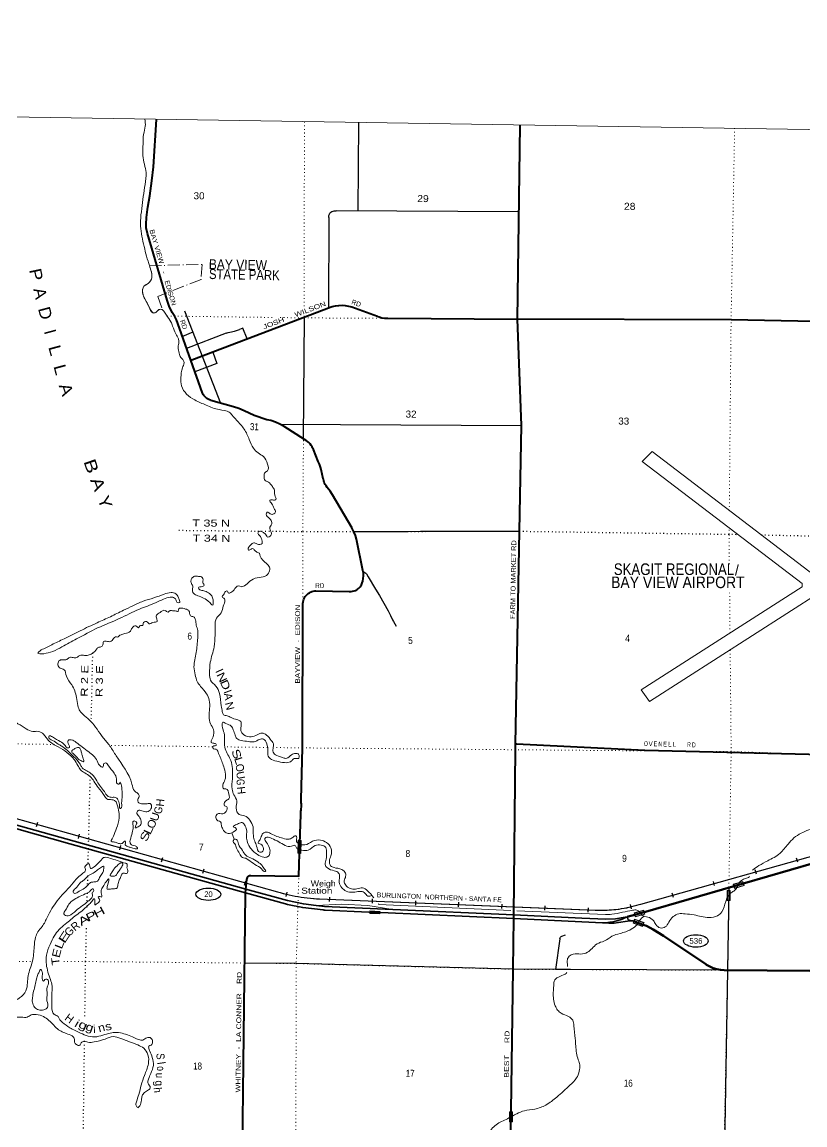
# Model space of a CAD drawing. Header units: feet. Extents: x -493433 to -244333, y 184684 to 373072.
# Drawn here: x -365448 to -345872, y 345259 to 372822 of the extents above; entities that cross this region are included whole.
import ezdxf
from ezdxf.enums import TextEntityAlignment as Align

# ---------------------------------------------------------------- set-up
doc = ezdxf.new("R2010")
doc.units = ezdxf.units.FT
doc.header["$LTSCALE"] = 60
doc.linetypes.add('DOT_DASHED', pattern=[7.7, 5, -1.2, 0.3, -1.2])
doc.linetypes.add('DOTTED', pattern=[1.5, 0.3, -1.2])
for name, color, linetype, lineweight in [('17', 7, 'Continuous', 25), ('23', 7, 'Continuous', 70), ('26', 7, 'Continuous', 40), ('27', 7, 'Continuous', 13), ('29', 7, 'Continuous', 25), ('31', 7, 'Continuous', 13), ('34', 7, 'Continuous', 13), ('36', 7, 'Continuous', 13), ('39', 7, 'Continuous', 13), ('4', 7, 'Continuous', 13), ('41', 7, 'Continuous', 13), ('44', 7, 'DOT_DASHED', 13), ('45', 7, 'Continuous', 25), ('59', 7, 'Continuous', 13), ('6', 7, 'DOTTED', 25), ('61', 7, 'Continuous', 13), ('7', 7, 'DOTTED', 13)]:
    doc.layers.add(name, color=color, linetype=linetype, lineweight=lineweight)

msp = doc.modelspace()

# ---------------------------------------------------------------- linework, layer by layer
at = {"layer": '17'}
for centre in [(-360789.94, 351024.26), (-348600.64, 349856.56)]:
    msp.add_ellipse(centre, major_axis=(-309.24, 1), ratio=0.500121, dxfattribs=at)
at = {"layer": '23', "lineweight": 35}
msp.add_line((-353152, 350506.35), (-356178.31, 350643.09), dxfattribs=at)
for points in [[(-359850.53, 351154.82), (-366474.48, 353004.4), (-367151.94, 353121.44)], [(-359859.63, 351061.84), (-364251.28, 352288.11), (-366471.98, 352909.76), (-366475.2, 352910.66), (-366521.98, 352920.41), (-367153.09, 353051.78)], [(-353152.95, 350414.3), (-356476.92, 350564.49), (-356500.95, 350565.58), (-356777.91, 350578.09), (-357864.84, 350627.2), (-357889.56, 350628.32), (-357914.84, 350631.23), (-358427.97, 350690.24), (-358811.25, 350770.72), (-358834.52, 350775.61), (-358861.25, 350783.07), (-359859.63, 351061.84)], [(-358092.57, 350744.14), (-358412.69, 350780.96), (-358811.51, 350864.7), (-359850.53, 351154.82)], [(-356178.31, 350643.09), (-357884.13, 350720.17), (-358092.57, 350744.14)], [(-350910.05, 350312.95), (-350935.05, 350314.08), (-351451, 350337.4), (-353152.95, 350414.3)], [(-350311, 350461.95), (-350341.26, 350455.37), (-350365.53, 350450.09), (-350607.46, 350413.51), (-350851.89, 350402.43), (-351446.85, 350429.31), (-353152, 350506.35)], [(-350882.66, 350311.15), (-350853.2, 350312.54), (-350750.94, 350324.02), (-350712.51, 350328.34), (-350574.25, 350358.75), (-350439.92, 350403.46), (-350341.26, 350448.22), (-350311, 350461.95)], [(-350882.66, 350311.15), (-350775.94, 350304.1), (-350752.94, 350303.05), (-350725.94, 350303.1), (-350641.46, 350305.31), (-350532.88, 350319.6), (-350531, 350319.95), (-350307.95, 350352.91), (-350265.01, 350358.7), (-350243.3, 350359.33), (-350218.3, 350358.86)], [(-350218.3, 350358.86), (-350243.3, 350367.09), (-350245.24, 350367.73), (-350271.1, 350379.37), (-350273.62, 350380.68), (-350282.25, 350387.9), (-350290.07, 350395.98), (-350297.01, 350404.84), (-350302.99, 350414.37), (-350307.93, 350424.47), (-350311.37, 350433.86), (-350311, 350461.95)], [(-350150.01, 350347.94), (-350161.07, 350351.78), (-350177.84, 350355.99), (-350193.3, 350358.19), (-350218.3, 350358.86)], [(-350882.66, 350311.15), (-350885.05, 350311.04), (-350910.05, 350312.95)], [(-350882.66, 350311.15), (-350885.05, 350311.31), (-350910.05, 350312.95)]]:
    msp.add_lwpolyline(points, dxfattribs=at)
at = {"layer": '23'}
for points in [[(-350311, 350461.95), (-350291.26, 350465.14), (-350156.58, 350499), (-349889.22, 350574.81), (-349861.75, 350582.78), (-347677.48, 351215.89), (-347409.09, 351293.69), (-347383.67, 351301.06), (-345085.67, 351967.14)], [(-342532, 349081.97), (-347889.02, 349126.21), (-347982.83, 349134.6), (-348075.25, 349152.74), (-348165.27, 349180.45), (-348251.9, 349217.41), (-348334.19, 349263.23), (-348353.28, 349275.54), (-349407, 349985.95), (-349663.67, 350146.47), (-349835.97, 350232.69), (-349889.18, 350254.48), (-350150.01, 350347.94)]]:
    msp.add_lwpolyline(points, dxfattribs=at)
at = {"layer": '26'}
for points in [[(-361226.64, 364369.56), (-361554.02, 365288.52), (-361585.36, 365377.06), (-361625.79, 365461.84), (-361674.86, 365541.93), (-361691.99, 365566), (-361701.07, 365582.82), (-361766.47, 365723.02), (-361816.85, 365869.29), (-362312.66, 367538.46), (-362341.57, 367679.31), (-362348.04, 367728.94), (-362348.04, 367772.09), (-362332.96, 367941.05), (-362311.46, 368141.73), (-362301.35, 368199.18), (-362254, 368476.95), (-362198.98, 368854.36), (-362163.59, 369204.18), (-362087.01, 370388.99)], [(-336850, 365099.95), (-342305, 365271.95), (-347719, 365383.95), (-353062, 365397.95), (-352995, 370242.77)], [(-361226.64, 364369.56), (-361200.83, 364379.37), (-357721.27, 365701.04), (-357691.53, 365710.75), (-357611.49, 365730.63), (-357529.82, 365742.02), (-357447.4, 365744.82), (-357365.15, 365738.99), (-357283.95, 365724.59), (-357204.7, 365701.78), (-356559, 365467.95), (-356553.31, 365466.24), (-356515.29, 365452.06), (-356451.47, 365434.21), (-356386.14, 365423.14), (-356320, 365418.95), (-356304, 365418.95), (-353062, 365397.95)], [(-353106.54, 354779.8), (-353013, 360097.95), (-352956, 362742.95), (-353062, 365397.95)], [(-360730.84, 363368.69), (-360763.46, 363380.81), (-360794.64, 363396.27), (-360824.03, 363414.9), (-360851.31, 363436.51), (-360876.18, 363460.85), (-360898.37, 363487.65), (-360917.64, 363516.63), (-360933.77, 363547.46), (-361226.64, 364369.56)], [(-358511.94, 352045.91), (-358479.16, 353018.89), (-358478.29, 353044.85), (-358477.73, 353068.89), (-358475.14, 353096.16), (-358473.91, 353102.24), (-358468.87, 353127.11), (-358466.07, 353152.24), (-358461.21, 353214.01), (-358462.49, 353262.78), (-358463.15, 353287.86), (-358467.08, 353312.78), (-358469.05, 353325.28), (-358471, 353363.18), (-358470.06, 353388.98), (-358438, 354681.95), (-358427.95, 358258.95), (-358427, 358294.89), (-358422.31, 358330.53), (-358413.91, 358365.48), (-358401.91, 358399.36), (-358386.43, 358431.8), (-358367.64, 358462.45), (-358345.75, 358490.96), (-358321.01, 358517.03), (-358293.67, 358540.37), (-358264.04, 358560.73), (-358232.45, 358577.88), (-358199.24, 358591.63), (-358164.77, 358601.83), (-358129.42, 358608.38), (-358101.08, 358610.91), (-357270, 358589.95), (-357257.92, 358589.59), (-357219.71, 358591.14), (-357181.87, 358596.67), (-357144.81, 358606.13), (-357108.94, 358619.41), (-357074.66, 358636.36), (-357058.46, 358646.61), (-357033.43, 358663.33), (-357008.46, 358688.17), (-356991.07, 358709.02), (-356973.69, 358734.96), (-356961.15, 358758.69), (-356950.31, 358783.67), (-356942.59, 358808.69), (-356929.69, 358852.26), (-356917.59, 358917.57), (-356912.38, 358983.79), (-356914.12, 359050.19), (-356922.8, 359116.04), (-357085.83, 359896.15), (-357111.97, 359989.24), (-357147.7, 360079.08), (-357192.63, 360164.69), (-357195.91, 360170.17), (-357683, 361008.95), (-357740, 361096.95), (-357819.34, 361189.24), (-357847.07, 361227.48), (-357870.64, 361268.4), (-357889.81, 361311.56), (-357904.37, 361356.49), (-357914.15, 361402.7), (-357914.9, 361407.67), (-357971.74, 361639.31), (-357984.82, 361696.36), (-358009.32, 361771.12), (-358041.5, 361842.91), (-358163, 362135.95), (-358189.48, 362186.51), (-358197.66, 362203.36), (-358219.96, 362241.75), (-358246.15, 362277.58), (-358275.94, 362310.49), (-358309.01, 362340.1), (-358344.99, 362366.09), (-358383.49, 362388.18), (-358893.65, 362711.19), (-358998.65, 362772.54), (-359109.49, 362822.58), (-359224.95, 362860.75), (-359329.15, 362884.16), (-359639.93, 362988.4), (-359894.8, 363102.39), (-360026.06, 363160.57), (-360163.29, 363204.94), (-360724.09, 363366.65), (-360730.84, 363368.69)], [(-353152, 350506.35), (-353109, 354639.95), (-353106.54, 354779.8)], [(-345066.23, 354501.83), (-345091.16, 354502.44), (-349872.05, 354618.75), (-353087.31, 354778.85), (-353106.54, 354779.8)], [(-359850.53, 351154.82), (-359823.04, 351396.31), (-359820.2, 351421.25), (-359813.33, 351446.31), (-359810.46, 351452.34), (-359805.82, 351459.95), (-359800.4, 351467.04), (-359794.27, 351473.52), (-359787.5, 351479.33), (-359780.16, 351484.39), (-359772.33, 351488.67), (-359764.09, 351492.09), (-359755.55, 351494.64), (-359746.78, 351496.29), (-359737.89, 351497), (-359728.97, 351496.79), (-358531, 351479.95), (-358511.94, 352045.91)], [(-359968.82, 341329.88), (-359942, 343972.95), (-359862, 351036.95), (-359859.63, 351061.84)], [(-359859.63, 351061.84), (-359852, 351141.95), (-359850.53, 351154.82)], [(-353219.72, 345586.93), (-353219.32, 345612.96), (-353166, 349148.95), (-353152.95, 350414.3)], [(-353152.95, 350414.3), (-353152, 350505.95), (-353152, 350506.35)], [(-353276.02, 341112.73), (-353247, 343777.95), (-353223.88, 345310.93), (-353219.72, 345586.93)]]:
    msp.add_lwpolyline(points, dxfattribs=at)
at = {"layer": '29'}
for p, q in [((-357039.16, 370307.38), (-357054, 368103.95)), ((-353031, 368080.95), (-357597.02, 368105.49)), ((-357777.15, 367940.97), (-357788, 365673.95)), ((-361383, 365603.95), (-360485.63, 363300.1)), ((-358395, 365444.95), (-358415, 362408.95)), ((-361180.01, 365070.97), (-361438.9, 364963.72)), ((-360346.81, 365047.66), (-361337.79, 364667.41)), ((-358994.99, 362773.08), (-352958, 362736.95)), ((-347775, 351188.95), (-347776.22, 351114.95))]:
    msp.add_line(p, q, dxfattribs=at)
for points in [[(-357777.15, 367940.97), (-357773.25, 367986.38), (-357763.85, 368022.32), (-357748.94, 368048.3), (-357740.1, 368057.15), (-357726.83, 368070.42), (-357704.17, 368086.45), (-357671.57, 368099.17), (-357643.94, 368104.7), (-357597.02, 368105.49)], [(-360346.81, 365047.66), (-360291.52, 365066.51), (-360255.05, 365075.36), (-360136.79, 365100.79), (-360088.15, 365111.85), (-360061.63, 365120.69), (-360010.67, 365141.14)], [(-359819, 364902.95), (-359927, 365174.95), (-360010.67, 365141.14)], [(-360681, 364573.95), (-360574, 364286.95), (-361131, 364078.95)], [(-357152, 360092.95), (-355822, 360091.95), (-355488, 360096.95), (-353013, 360097.95)], [(-356917, 359086.95), (-356874.68, 359065.85), (-356851.47, 359049.27), (-356837.1, 359031.57), (-356795.66, 358960.25), (-356607.77, 358652.83), (-356512.71, 358491.39), (-356296.09, 358108.78), (-356234.2, 357993.77), (-356183.35, 357883.19), (-356162.35, 357842.27), (-356090.51, 357726.17)], [(-347776.22, 351114.95), (-347809, 349122.95), (-347898, 343717.95), (-348018, 338457.95), (-348097, 333082.95), (-348173, 327761.95), (-348245.02, 324168.89)], [(-352001.65, 349912.81), (-352002, 349911.95), (-352106, 349140.95)], [(-352002, 349911.95), (-351993.91, 349934.04), (-351982.85, 349951.73), (-351969.59, 349966.1), (-351950.8, 349978.27), (-351861.28, 350011.44)], [(-347918, 349123.95), (-351736, 349143.95), (-352105, 349140.95), (-353162, 349148.95), (-358592, 349292.95), (-359884, 349303.95)]]:
    msp.add_lwpolyline(points, dxfattribs=at)
at = {"layer": '31'}
for p, q in [((-347738.71, 351114.58), (-347741.29, 350864.6)), ((-347741.29, 350864.6), (-347816.29, 350865.37))]:
    msp.add_line(p, q, dxfattribs=at)
msp.add_lwpolyline([(-347816.29, 350865.37), (-347813.71, 351115.36), (-347738.71, 351114.58)], dxfattribs=at)
msp.add_lwpolyline([(-347805.79, 351107.28), (-347746.78, 351106.66), (-347749.2, 350872.67), (-347808.21, 350873.28)], close=True, dxfattribs=at)
at = {"layer": '34'}
for p, q in [((-349974.61, 350777.13), (-340122.22, 353542.3)), ((-367147, 353350.95), (-359062.61, 351083.77)), ((-358007.11, 350906.18), (-351095.85, 350626.66))]:
    msp.add_line(p, q, dxfattribs=at)
at = {"layer": '34', "lineweight": 25}
for p, q in [((-365082.55, 352716.43), (-365052.68, 352822.93)), ((-364037.8, 352420.73), (-364007.93, 352527.23)), ((-363004.71, 352133.73), (-362974.84, 352240.23)), ((-361959.96, 351838.02), (-361930.09, 351944.53)), ((-346053.05, 351822.19), (-346082.94, 351928.68)), ((-360926.87, 351551.02), (-360897, 351657.52)), ((-347084.67, 351529.94), (-347114.56, 351636.44)), ((-359882.12, 351255.32), (-359852.25, 351361.82)), ((-348130.77, 351239.05), (-348160.66, 351345.55)), ((-358846.02, 350970.75), (-358820.75, 351078.43)), ((-357759.93, 350840.03), (-357755.47, 350950.55)), ((-356688.5, 350799.31), (-356684.03, 350909.83)), ((-349162.39, 350946.81), (-349192.28, 351053.3)), ((-355603.7, 350752.82), (-355599.23, 350863.34)), ((-354532.26, 350712.1), (-354527.79, 350822.62)), ((-353447.46, 350665.61), (-353442.99, 350776.13)), ((-352376.02, 350624.89), (-352371.55, 350735.41)), ((-351291.22, 350578.41), (-351286.75, 350688.93)), ((-350211.74, 350658.38), (-350236.54, 350766.17))]:
    msp.add_line(p, q, dxfattribs=at)
msp.add_lwpolyline([(-367148.12, 353352.48), (-359062.3, 351084.82), (-358996.75, 351065.77), (-358921.91, 351045.53), (-358846.99, 351027.05), (-358772.02, 351009.46), (-358696.11, 350993.15), (-358620.58, 350978.2), (-358544.55, 350964.54), (-358468, 350952.63), (-358391.85, 350941.64), (-358315.2, 350931.94), (-358238.02, 350924), (-358161.24, 350916.95), (-358084.42, 350911.24), (-358007.05, 350907.27), (-351114.2, 350628.5), (-351040.29, 350625.88), (-350985.1, 350624.87), (-350929.49, 350624.9), (-350874.15, 350626.18), (-350818.95, 350628.08), (-350763.34, 350631.05), (-350708.25, 350634.88), (-350653.06, 350639.71), (-350597.83, 350645.85), (-350543.05, 350652.54), (-350520.12, 350655.69), (-350455.77, 350665.52), (-350392, 350676.77), (-350328.39, 350689.11), (-350264.52, 350702.25), (-350201.23, 350716.81), (-350138.48, 350732.42), (-350075.46, 350748.82), (-350013.04, 350766.63), (-349974.91, 350778.18), (-340122.51, 353543.36)], dxfattribs=at)
at = {"layer": '34'}
for centre, radius, start, end in [((-357805.68, 355328.86), 4427.26, 253.50642, 267.39222), ((-350961.25, 353799.55), 3175.74, 267.57087, 277.98728), ((-351060.64, 354336.26), 3721.14, 278.35452, 286.96904)]:
    msp.add_arc(centre, radius, start, end, dxfattribs=at)
at = {"layer": '36'}
for p, q in [((-349694.81, 362092.98), (-349938, 361837.95)), ((-345456.87, 358855.36), (-349694.81, 362092.98)), ((-349759.56, 355844), (-345462.36, 358594.07)), ((-349969, 356136.95), (-349759.56, 355844))]:
    msp.add_line(p, q, dxfattribs=at)
msp.add_lwpolyline([(-349938, 361837.95), (-345943, 358786.95), (-345944, 358710.95), (-349969, 356136.95)], dxfattribs=at)
at = {"layer": '39'}
for p, q in [((-362995.19, 353821.1), (-362999, 353821.95)), ((-360205.73, 352555.66), (-360142, 352402.95)), ((-353077.97, 350612.67), (-350860, 350517.95))]:
    msp.add_line(p, q, dxfattribs=at)
msp.add_lwpolyline([(-356540.92, 350783.69), (-356528.1, 350775.14), (-356522.75, 350769.79), (-353229.99, 350619.16)], dxfattribs=at)
for points in [[(-362373.87, 370394.79), (-362367, 370220.95), (-362408, 370014.95), (-362422, 369776.95), (-362425, 369487.95), (-362388, 369266.95), (-362348, 369061.95), (-362373, 368762.95), (-362455, 368158.95), (-362485, 367851.95), (-362471, 367596.95), (-362425, 367341.95), (-362298, 366844.95), (-362264.02, 366732.79)], [(-362264.02, 366732.79), (-362215, 366578.95), (-362215, 366394.95), (-362283, 366298.95), (-362401, 366218.95), (-362434, 366131.95), (-362409, 365967.95), (-362270, 365699.95), (-362178, 365558.95), (-362102, 365566.95), (-362044, 365622.95), (-361957, 365639.95), (-361935.94, 365629.41)], [(-361935.94, 365629.41), (-361903, 365598.95), (-361835, 365494.95), (-361728, 365332.95), (-361682, 365223.95), (-361601, 365029.95), (-361539, 364905.95), (-361527, 364819.95), (-361545, 364705.95), (-361521, 364545.95), (-361479, 364439.95), (-361417, 364372.95), (-361397, 364309.95), (-361437, 364176.95), (-361474, 363936.95), (-361459, 363727.95), (-361332, 363522.95), (-361125, 363376.95), (-360843, 363246.95), (-360518, 363135.95), (-360266, 363072.95), (-360192, 362997.95), (-360088, 362874.95), (-359894, 362650.95), (-359767, 362388.95), (-359662, 362172.95), (-359544, 362054.95), (-359413, 361962.95), (-359308, 361770.95), (-359313, 361605.95), (-359352, 361581.95), (-359383, 361547.95), (-359394, 361448.95), (-359384, 361385.95), (-359288, 361325.95), (-359189, 361215.95), (-359138, 361122.95), (-359127, 361002.95), (-359100, 360885.95), (-359185, 360877.95), (-359255, 360870.95), (-359202, 360784.95), (-359146, 360664.95), (-359113, 360579.95), (-359153, 360527.95), (-359242, 360532.95), (-359315, 360569.95), (-359342, 360523.95), (-359258, 360411.95), (-359202, 360311.95), (-359219, 360245.95), (-359250, 360196.95), (-359246, 360127.95), (-359211, 360050.95), (-359244, 359974.95), (-359298, 359948.95), (-359358, 360021.95), (-359427, 360071.95), (-359503, 360094.95), (-359548, 360050.95), (-359502, 359978.95), (-359463, 359909.95), (-359441, 359838.95), (-359446, 359790.95), (-359498, 359762.95), (-359577, 359781.95), (-359654, 359804.95), (-359727, 359754.95), (-359791, 359670.95), (-359789, 359625.95), (-359692, 359661.95), (-359625, 359617.95), (-359561, 359566.95), (-359509, 359548.95)], [(-359509, 359548.95), (-359493, 359473.95), (-359337, 359287.95), (-359261, 359199.95), (-359270, 359078.95), (-359368, 358974.95), (-359569, 358935.95), (-359752, 358844.95), (-359888, 358732.95), (-359971, 358711.95), (-360034, 358729.95), (-360148, 358631.95), (-360224, 358565.95), (-360292, 358558.95), (-360308, 358601.95), (-360345, 358599.95), (-360396, 358533.95), (-360439, 358442.95), (-360399, 358424.95), (-360375, 358383.95), (-360415, 358221.95), (-360471, 358058.95), (-360586, 357926.95), (-360622, 357726.95), (-360622, 357501.95), (-360645, 357204.95), (-360740, 356821.95), (-360758, 356536.95), (-360734, 356372.95), (-360604, 356227.95), (-360512, 356044.95), (-360471, 355734.95), (-360440, 355584.95), (-360412, 355509.95), (-360323, 355486.95), (-360221, 355439.95), (-360076, 355389.95), (-359981, 355337.95), (-359970, 355220.95), (-359977, 355119.95), (-359903, 355009.95), (-359715, 354958.95), (-359567, 355007.95), (-359444, 355053.95), (-359333, 355001.95), (-359215, 354866.95), (-359157, 354755.95), (-359176, 354635.95), (-359137, 354528.95), (-359002, 354464.95), (-358919, 354433.95), (-358831, 354422.95), (-358712, 354508.95), (-358603, 354545.95), (-358546.25, 354533.75), (-358529.48, 354512.8), (-358516.91, 354468.78), (-358523.2, 354435.25), (-358531.58, 354420.58), (-358580, 354415.95), (-358657, 354410.95), (-358710, 354354.95), (-358834, 354311.95), (-359036, 354339.95), (-359209, 354393.95), (-359293, 354477.95), (-359298, 354598.95), (-359331, 354785.95), (-359413, 354899.95), (-359510, 354894.95), (-359646, 354834.95), (-359785, 354842.95), (-359973, 354866.95), (-360076, 354915.95), (-360118, 355001.95), (-360167, 355133.95), (-360217, 355226.95), (-360349, 355290.95), (-360424, 355321.95), (-360441, 355232.95), (-360398, 355054.95), (-360384, 354835.95), (-360368, 354659.95), (-360300, 354507.95), (-360231, 354363.95), (-360186, 354164.95), (-360189, 353909.95), (-360195, 353650.95), (-360152, 353510.95), (-360078, 353354.95), (-360094, 353176.95), (-360021, 353018.95), (-359888, 352982.95), (-359751, 352871.95), (-359672, 352705.95), (-359664, 352488.95), (-359631, 352348.95)], [(-361205, 358767.95), (-361226, 358858.95), (-361199, 358925.95), (-361138, 358969.95), (-361035, 358966.95), (-360944, 358943.95), (-360918, 358880.95), (-360925, 358815.95), (-360900, 358732.95), (-360940, 358712.95), (-361005, 358705.95), (-361036, 358681.95), (-361004, 358634.95), (-360903, 358609.95), (-360788, 358553.95), (-360704, 358479.95), (-360672, 358378.95), (-360665, 358305.95), (-360680, 358246.95), (-360724, 358285.95), (-360802, 358357.95), (-360947, 358443.95), (-361086, 358497.95), (-361178, 358569.95), (-361186, 358644.95), (-361179, 358729.95), (-361205, 358767.95)], [(-362912, 358122.95), (-362678, 358231.95), (-362418, 358348.95), (-362150, 358431.95), (-361893, 358523.95), (-361722, 358564.95), (-361605, 358532.95), (-361543, 358455.95), (-361508, 358364.95), (-361506, 358315.95), (-361563, 358312.95), (-361583, 358338.95), (-361613, 358405.95), (-361661, 358442.95), (-361744, 358449.95), (-361912, 358398.95), (-362113, 358307.95), (-362513, 358149.95), (-363017, 357911.95), (-363557, 357678.95), (-364084, 357406.95), (-364451, 357209.95), (-364677, 357092.95), (-364902, 357036.95), (-365001, 357030.95), (-365056, 357051.95), (-365031, 357085.95), (-364903, 357159.95), (-364706, 357260.95), (-364397, 357405.95), (-363991, 357609.95), (-363570, 357809.95), (-363239, 357960.95), (-362912, 358122.95)], [(-361095, 357751.95), (-361112, 357880.95), (-361146, 357949.95), (-361218, 357972.95), (-361260, 358044.95), (-361274, 358109.95), (-361358, 358152.95), (-361489, 358175.95), (-361524, 358159.95), (-361547, 358093.95), (-361615, 358106.95), (-361688, 358104.95), (-361741, 358115.95), (-361798, 358077.95), (-361872, 358116.95), (-361998, 358067.95), (-362086, 357999.95), (-362080, 357910.95), (-362069, 357841.95), (-362176, 357814.95), (-362270, 357785.95), (-362308, 357823.95), (-362409, 357816.95), (-362438, 357738.95), (-362487, 357744.95), (-362538, 357682.95), (-362582, 357725.95), (-362669, 357708.95), (-362718, 357637.95), (-362739, 357595.95), (-362877, 357538.95), (-362972, 357508.95), (-363025, 357476.95), (-363060, 357450.95), (-363110, 357457.95), (-363157, 357415.95), (-363243, 357337.95), (-363342, 357348.95), (-363413, 357341.95), (-363426, 357258.95), (-363475, 357204.95), (-363546, 357192.95), (-363595, 357130.95), (-363654, 357070.95), (-363747, 357012.95), (-363841, 356991.95), (-363936, 356998.95), (-364021, 356980.95), (-364078, 356939.95), (-364171, 356937.95), (-364260, 356944.95), (-364329, 356892.95), (-364436, 356885.95), (-364524, 356856.95), (-364549, 356755.95), (-364497, 356674.95), (-364396, 356634.95), (-364339, 356472.95), (-364206, 356258.95), (-364087, 355937.95), (-364051, 355737.95), (-363999, 355605.95), (-363883, 355480.95), (-363731, 355345.95), (-363419, 354936.95), (-363253, 354728.95), (-363094, 354482.95), (-362700, 353776.95), (-362635, 353607.95), (-362562, 353550.95), (-362520, 353489.95), (-362552, 353394.95), (-362546, 353323.95), (-362460, 353286.95), (-362318, 353285.95), (-362241, 353288.95), (-362214, 353187.95), (-362294, 353092.95), (-362421, 353098.95), (-362528, 353121.95), (-362575, 353069.95), (-362521, 352963.95), (-362472, 352851.95), (-362479, 352764.95), (-362572, 352697.95), (-362611, 352683.95), (-362600, 352745.95), (-362577, 352808.95), (-362624, 352849.95), (-362664, 352853.95), (-362671, 352736.95), (-362685, 352599.95), (-362729, 352427.95), (-362748, 352318.95), (-362692, 352249.95), (-362623, 352236.95), (-362560.81, 352184.44)], [(-358468.85, 352128.7), (-358563, 352156.95), (-358599, 352215.95), (-358623, 352243.95), (-358714, 352222.95), (-358867, 352242.95), (-359030, 352336.95), (-359203, 352419.95), (-359324, 352450.95), (-359375, 352417.95), (-359338, 352315.95), (-359260, 352179.95), (-359255, 352039.95), (-359301, 351963.95), (-359402, 351948.95), (-359561, 352018.95), (-359754, 352204.95), (-359823, 352358.95), (-359834, 352498.95), (-359834, 352638.95), (-359884, 352759.95), (-359942, 352813.95), (-360037, 352789.95), (-360137, 352738.95), (-360165, 352707.95), (-360119, 352689.95), (-360085, 352648.95), (-360132, 352600.95), (-360264, 352541.95), (-360367, 352576.95), (-360439, 352674.95), (-360468, 352771.95), (-360484, 352836.95), (-360550, 352859.95), (-360600, 352944.95), (-360565, 353029.95), (-360429, 353036.95), (-360346, 353094.95), (-360331, 353211.95), (-360385, 353233.95), (-360394, 353298.95), (-360335, 353369.95), (-360268, 353422.95), (-360271, 353501.95), (-360355, 353660.95), (-360403, 353658.95), (-360425, 353752.95), (-360377, 353879.95), (-360358, 353973.95), (-360392, 354176.95), (-360493, 354446.95), (-360546, 354578.95), (-360596, 354651.95), (-360657, 354656.95), (-360674, 354719.95), (-360622, 354733.95), (-360587, 354750.95), (-360603, 354779.95), (-360676, 354798.95), (-360718, 354820.95), (-360701, 354893.95), (-360670, 354957.95), (-360662, 355139.95), (-360734, 355284.95), (-360773, 355462.95), (-360757, 355664.95), (-360769, 355873.95), (-360834, 356033.95), (-360982, 356217.95), (-361066, 356337.95), (-361117, 356509.95), (-361149, 356708.95), (-361129, 356885.95), (-361093, 357069.95), (-361056, 357427.95), (-361054, 357617.95), (-361095, 357751.95)], [(-363215.29, 352371.9), (-363147, 352514.95), (-363064, 352734.95), (-363017, 352996.95), (-363047, 353173.95), (-363132, 353368.95), (-363205, 353386.95), (-363330, 353406.95), (-363392, 353489.95), (-363542, 353689.95), (-363650, 353846.95), (-363744, 353970.95), (-363882, 354054.95), (-363985, 354134.95), (-364053, 354244.95), (-364146, 354391.95), (-364544, 354708.95), (-364789, 354868.95), (-364909, 355021.95), (-365042, 355095.95), (-365175, 355088.95), (-365344, 355159.95), (-365550, 355284.95), (-365636, 355340.95), (-365710, 355399.95), (-365763, 355367.95), (-365733, 355333.95), (-365780, 355293.95), (-365854, 355186.95), (-365967, 355034.95), (-366051, 354877.95), (-366091, 354681.95), (-366118, 354592.95), (-366123, 354503.95), (-366223, 354462.95), (-366308, 354466.95), (-366345, 354552.95), (-366376, 354692.95), (-366410, 354973.95), (-366461, 355146.95), (-366578, 355222.95), (-366666, 355257.95), (-366680, 355320.95), (-366726, 355407.95), (-366812, 355473.95), (-366858, 355560.95), (-366883, 355631.95), (-366844, 355736.95), (-366833, 355865.95), (-366898, 356013.95), (-366954, 356087.95), (-367000, 356158.95), (-367039, 356118.95), (-367060, 356023.95), (-367081, 355922.95), (-367054, 355764.95), (-367041, 355610.95), (-367071, 355485.95), (-367084, 355380.95), (-367008, 355242.95), (-366960, 355248.95), (-366953, 355304.95), (-366911, 355296.95), (-366887, 355243.95), (-366806, 355258.95), (-366745, 355258.95), (-366792, 355183.95), (-366890, 355134.95), (-367012, 355074.95), (-367089.97, 355098.28), (-367119.46, 355091.25)], [(-364543, 354777.95), (-364688, 354867.95), (-364778, 354945.95), (-364768, 354979.95), (-364689, 354954.95), (-364496, 354845.95), (-364372, 354739.95), (-364301, 354679.95), (-364265, 354693.95), (-364278, 354760.95), (-364291, 354870.95), (-364216, 354883.95), (-364094, 354819.95), (-363782, 354581.95), (-363570, 354361.95), (-363468, 354210.95), (-363426, 354202.95), (-363401, 354288.95), (-363356, 354304.95), (-363286, 354237.95), (-363146, 354053.95), (-363087, 353905.95), (-363082, 353808.95), (-363042, 353773.95), (-363017, 353787.95), (-362993, 353807.95), (-362967, 353768.95), (-362955, 353695.95), (-362941, 353481.95), (-362957, 353301.95), (-362983, 353170.95), (-363005, 353166.95), (-363012, 353225.95), (-363043, 353365.95), (-363093, 353434.95), (-363196, 353445.95), (-363293, 353466.95), (-363367, 353554.95), (-363551, 353811.95), (-363667, 353990.95), (-363717, 354037.95), (-363829, 354107.95), (-363942, 354182.95), (-363984, 354246.95), (-364044, 354343.95), (-364191, 354497.95), (-364312, 354613.95), (-364469, 354734.95), (-364543, 354777.95)], [(-364159, 354639.95), (-364088, 354685.95), (-364029, 354690.95), (-363989, 354643.95), (-363962, 354558.95), (-363940, 354477.95), (-363919, 354410.95), (-363903, 354369.95), (-363917, 354337.95), (-363950, 354351.95), (-363998, 354374.95), (-364064, 354431.95), (-364160, 354532.95), (-364206, 354595.95), (-364190, 354627.95), (-364159, 354639.95)], [(-359631, 352348.95), (-359583, 352229.95), (-359506, 352074.95), (-359423, 352102.95), (-359412, 352170.95), (-359474, 352272.95), (-359526, 352291.95), (-359546, 352317.95), (-359524, 352349.95), (-359476, 352436.95), (-359423, 352544.95), (-359307, 352576.95), (-359216, 352532.95), (-358924, 352422.95), (-358769, 352401.95), (-358694, 352434.95), (-358604, 352482.95), (-358577, 352437.95), (-358582, 352411.95), (-358583, 352344.95), (-358467.58, 352263.33)], [(-347183, 351626.95), (-347024, 351738.95), (-346804, 351859.95), (-346495, 352048.95), (-346292, 352279.95), (-346147, 352431.95), (-345773, 352632.95), (-345441, 352740.95), (-345161, 352793.95), (-345039.89, 352787.96)], [(-362560.81, 352184.44), (-362561.04, 352168.77), (-362646.04, 352169.77), (-362749.04, 352197.77), (-362831.04, 352228.77), (-362869.04, 352258.77), (-362863.04, 352301.77), (-362868.04, 352355.77), (-362924.04, 352307.77), (-362993.04, 352286.77), (-363077.04, 352309.77), (-363160.04, 352330.77), (-363216.04, 352347.77), (-363215.29, 352371.9)], [(-360142, 352402.95), (-360085, 352391.95), (-360034, 352275.95), (-359938, 352117.95), (-359855, 352001.95), (-359720, 351928.95), (-359553, 351832.95), (-359446, 351740.95), (-359385, 351652.95), (-359359, 351599.95), (-359385, 351594.95), (-359455, 351651.95), (-359628, 351770.95), (-359793, 351887.95), (-359875, 351928.95), (-359938, 351941.95), (-360010, 352041.95), (-360087, 352179.95), (-360129, 352280.95), (-360169, 352356.95), (-360158, 352378.95), (-360142, 352402.95)], [(-356698.81, 350997.17), (-356800, 350978.95), (-356892, 351066.95), (-357009, 351095.95), (-357165, 351074.95), (-357347, 351104.95), (-357451, 351188.95), (-357519, 351324.95), (-357507, 351452.95), (-357533, 351553.95), (-357641, 351609.95), (-357813, 351681.95), (-357871, 351767.95), (-357843, 351904.95), (-357834, 352044.95), (-357854, 352193.95), (-357971, 352253.95), (-358115, 352240.95), (-358290, 352129.95), (-358454, 352124.95), (-358468.85, 352128.7)], [(-358467.73, 352263.38), (-358380, 352257.95), (-358185, 352346.95), (-357988, 352379.95), (-357831, 352313.95), (-357723, 352182.95), (-357725, 351986.95), (-357763, 351849.95), (-357731, 351737.95), (-357647, 351690.95), (-357455, 351645.95), (-357359, 351547.95), (-357364, 351444.95), (-357391, 351329.95), (-357334, 351226.95), (-357211, 351156.95), (-357079, 351156.95), (-356931, 351185.95), (-356807, 351109.95), (-356713, 351013.95), (-356654.8, 350932.2)], [(-363415, 351942.95), (-363529, 351816.95), (-363644, 351708.95), (-363733, 351670.95), (-363753, 351723.95), (-363768, 351784.95), (-363839, 351762.95), (-363876, 351710.95), (-363859, 351629.95), (-363928, 351547.95), (-364053, 351441.95), (-364210, 351260.95), (-364572, 350855.95), (-364812, 350459.95), (-364946, 350216.95), (-365050, 350083.95), (-365110, 349950.95), (-365143, 349710.95), (-365189, 349349.95), (-365293, 348987.95), (-365311, 348808.95), (-365351, 348610.95), (-365509, 348431.95), (-365619, 348374.95), (-365785, 348345.95), (-365965, 348357.95), (-366059, 348443.95), (-366116, 348611.95), (-366196, 348741.95), (-366251, 348843.95), (-366264, 348959.95), (-366214, 349110.95), (-366240, 349231.95), (-366360, 349311.95), (-366507, 349388.95), (-366569, 349455.95), (-366613, 349569.95), (-366668, 349713.95), (-366708, 349798.95), (-366756, 349791.95), (-366827, 349761.95), (-366860, 349723.95), (-366809, 349575.95), (-366740, 349390.95), (-366654, 349241.95), (-366570, 349194.95), (-366507, 349137.95), (-366484, 349036.95), (-366473, 348981.95), (-366412, 348960.95), (-366350, 348848.95), (-366305, 348732.95), (-366356, 348731.95), (-366452, 348776.95), (-366533, 348733.95), (-366566, 348668.95), (-366511, 348573.95), (-366402, 348497.95), (-366334, 348431.95), (-366359, 348363.95), (-366372, 348296.95), (-366283, 348231.95), (-366096, 348124.95), (-365895, 348039.95), (-365790, 348028.95), (-365729, 348031.95), (-365661, 347980.95), (-365465, 347952.95), (-365319, 347952.95), (-365222, 348010.95), (-365143, 348021.95), (-364951, 347983.95), (-364684, 347782.95), (-364561, 347660.95), (-364306, 347530.95), (-364167, 347456.95), (-364137, 347397.95), (-364138, 347328.95), (-364084, 347267.95), (-364005, 347248.95), (-363968, 347312.95), (-363905, 347350.95), (-363800, 347327.95), (-363646, 347333.95), (-363371, 347405.95), (-363170, 347466.95), (-362978, 347418.95), (-362553, 347256.95), (-362406, 347173.95), (-362300, 347011.95), (-362290, 346786.95), (-362386, 346496.95), (-362469, 346250.95), (-362528, 346020.95), (-362588, 345834.95), (-362597, 345741.95), (-362549, 345688.95)], [(-362549, 345688.95), (-362506, 345734.95), (-362461, 345881.95), (-362443, 345986.95), (-362384, 346065.95), (-362282, 346135.95), (-362241, 346189.95), (-362269, 346254.95), (-362303, 346307.95), (-362286, 346404.95), (-362228, 346545.95), (-362165, 346742.95), (-362192, 346945.95), (-362251, 347101.95), (-362280, 347188.95), (-362280, 347223.95), (-362219, 347252.95), (-362186, 347339.95), (-362225, 347428.95), (-362329, 347438.95), (-362424, 347378.95), (-362535, 347393.95), (-362731, 347478.95), (-363080, 347568.95), (-363199, 347563.95), (-363380, 347515.95), (-363578, 347464.95), (-363797, 347478.95), (-363984, 347555.95), (-364256, 347685.95), (-364435, 347820.95), (-364489, 347871.95), (-364509.74, 347901.75), (-364548, 347969.95), (-364647, 348022.95), (-364697, 348116.95), (-364701, 348300.95), (-364699, 348565.95), (-364703, 348773.95), (-364754, 348934.95), (-364843, 349319.95), (-364821, 349565.95), (-364719, 349829.95), (-364614, 350027.95), (-364330, 350305.95), (-364057, 350529.95), (-363908, 350643.95), (-363790, 350757.95), (-363704, 350843.95), (-363639, 350909.95), (-363627, 350840.95), (-363624, 350763.95), (-363545, 350809.95), (-363510, 350892.95), (-363547, 350961.95), (-363499, 350966.95), (-363459, 350954.95), (-363466, 351055.95), (-363461, 351142.95), (-363405, 351244.95), (-363321, 351371.95), (-363288, 351405.95), (-363308, 351244.95), (-363317, 351153.95), (-363238, 351152.95), (-363137, 351161.95), (-363084, 351171.95), (-363053, 351257.95), (-363018, 351376.95), (-362976, 351463.95), (-362941, 351537.95), (-362887, 351547.95), (-362840, 351542.95), (-362801, 351613.95), (-362825, 351680.95), (-362816, 351750.95), (-362838.34, 351792.51), (-362869.78, 351802.99), (-363022.77, 351853.29), (-363198.81, 351907.78), (-363360.18, 351947.6), (-363415, 351942.95)], [(-363801, 351481.95), (-363671, 351550.95), (-363561, 351632.95), (-363462, 351700.95), (-363413, 351724.95), (-363408, 351637.95), (-363441, 351546.95), (-363511, 351438.95), (-363562, 351349.95), (-363655, 351330.95), (-363736, 351314.95), (-363808, 351242.95), (-363918, 351154.95), (-364054, 351077.95), (-364147, 351047.95), (-364169, 351078.95), (-364110, 351168.95), (-364005, 351301.95), (-363928, 351359.95), (-363801, 351481.95)], [(-363001.48, 351634.37), (-362955.48, 351712.37), (-362934.48, 351801.37), (-362962.48, 351810.37), (-363040.48, 351764.37), (-363150.48, 351652.37), (-363210.48, 351557.37), (-363241.48, 351495.37), (-363176.48, 351472.37), (-363105.48, 351489.37), (-363072.48, 351540.37), (-363001.48, 351634.37)], [(-347572, 351189.95), (-347434, 351387.95), (-347335, 351422.95), (-347283.6, 351446.72), (-347260.55, 351463.48), (-347254.95, 351471.52)], [(-363830, 351050.95), (-363763, 351088.95), (-363669, 351158.95), (-363653, 351121.95), (-363692, 351057.95), (-363687, 351013.95), (-363705, 350938.95), (-363779, 350862.95), (-363893, 350770.95), (-364058, 350648.95), (-364231, 350510.95), (-364361, 350489.95), (-364405, 350532.95), (-364366, 350621.95), (-364275, 350774.95), (-364143, 350896.95), (-363994, 350973.95), (-363830, 351050.95)], [(-347817, 350955.95), (-347716, 351063.95), (-347632, 351119.95), (-347572, 351189.95)], [(-349953.07, 350504.12), (-349938, 350494.95), (-349801, 350454.95), (-349662, 350366.95), (-349600, 350266.95), (-349492, 350182.95), (-349366, 350205.95), (-349274, 350326.95), (-349169, 350464.95), (-349029, 350534.95), (-348869, 350534.95), (-348643, 350506.95), (-348272, 350441.95), (-348055, 350488.95), (-347951, 350582.95), (-347853, 350840.95), (-347817, 350955.95)], [(-350860, 350517.95), (-350700, 350522.95), (-350431, 350574.95), (-350183, 350622.95), (-350074, 350627.95), (-349953.07, 350504.12)], [(-349898, 350478.95), (-350008, 350365.95), (-350061.07, 350264.38)], [(-350061.07, 350264.38), (-350216, 350147.95), (-350494, 350044.95), (-350697, 349973.95), (-350886, 349856.95), (-351071, 349783.95), (-351196, 349665.95), (-351308, 349573.95), (-351482, 349530.95), (-351664, 349528.95), (-351768, 349472.95), (-351813, 349394.95), (-351808, 349240.95), (-351808.08, 349216.39)], [(-365117, 348757.95), (-365086, 348907.95), (-365050, 349022.95), (-365013, 349102.95), (-364990, 349144.95), (-364945, 349081.95), (-364943, 348990.95), (-364934, 348885.95), (-364914, 348850.95), (-364875, 348892.95), (-364831, 348904.95), (-364785, 348823.95), (-364819, 348698.95), (-364822, 348532.95), (-364824, 348362.95), (-364809, 348196.95), (-364903, 348134.95), (-365032, 348135.95), (-365133, 348199.95), (-365188, 348325.95), (-365187, 348440.95), (-365117, 348757.95)], [(-351825.5, 349071.12), (-351830, 349062.95), (-351910, 349008.95), (-352054, 348945.95), (-352127, 348883.95), (-352153, 348734.95), (-352164, 348574.95), (-352117, 348236.95), (-352057, 348130.95), (-351965, 348050.95), (-351786, 347968.95), (-351678, 347873.95), (-351651, 347738.95), (-351617, 347416.95), (-351582, 347055.95), (-351539, 346885.95), (-351500, 346757.95), (-351514, 346604.95), (-351584, 346432.95), (-351747, 346254.95), (-352076, 345954.95), (-352351, 345756.95), (-352627, 345654.95), (-352886, 345612.95), (-353077, 345539.95), (-353182.93, 345481.82)], [(-353261.78, 345438.56), (-353272, 345432.95), (-353563, 345287.95), (-353787, 345062.95), (-354203, 344680.95), (-354342, 344542.95), (-354375, 344451.95), (-354411, 344365.95), (-354519, 344255.95), (-354707, 344082.95), (-354970, 343844.95)]]:
    msp.add_spline(points, degree=3, dxfattribs=at)
at = {"layer": '4'}
msp.add_lwpolyline([(-489136.84, 372822.34), (-458570.27, 372170.54), (-428002.84, 371560.78), (-397434.59, 370993.07), (-366865.58, 370467.41), (-336295.9, 369983.8), (-305725.57, 369542.24), (-275154.66, 369142.74), (-244583.22, 368785.28), (-246606.46, 184933.95), (-277430.78, 185294.37), (-308254.58, 185697.19), (-339077.78, 186142.4), (-369900.35, 186630.01), (-400722.22, 187160.02), (-431543.33, 187732.42), (-462363.63, 188347.22), (-493183.05, 189004.41)], close=True, dxfattribs=at)
msp.add_lwpolyline([(-489136.84, 372822.34), (-458570.27, 372170.54), (-428002.84, 371560.78), (-397434.59, 370993.07), (-366865.58, 370467.41), (-336295.9, 369983.8), (-305725.57, 369542.24), (-275154.66, 369142.74), (-244583.22, 368785.28), (-246606.46, 184933.95), (-277430.78, 185294.37), (-308254.58, 185697.19), (-339077.78, 186142.4), (-369900.35, 186630.01), (-400722.22, 187160.02), (-431543.33, 187732.42), (-462363.63, 188347.22), (-493183.05, 189004.41)], close=True, dxfattribs=at)
at = {"layer": '44'}
for points in [[(-362263.81, 366732.15), (-362211.82, 366568.15), (-362201.51, 366506.95), (-362206.16, 366429.27), (-362222.69, 366376.02), (-362258.64, 366324.76), (-362297.11, 366286.79), (-362364.39, 366249.98), (-362399.86, 366220.4), (-362423.43, 366180.06), (-362433.21, 366141.56), (-362433.64, 366074), (-362424.47, 366013.61), (-362398.06, 365943.76), (-362317.73, 365785.8), (-362226.39, 365625.47), (-362174.85, 365555.87), (-362152.57, 365549.63), (-362114.23, 365560.44), (-362093.5, 365573.23), (-362063.53, 365607.66), (-362037.76, 365625.99), (-362007.16, 365638.54), (-361980.47, 365643.67), (-361958.31, 365640.45), (-361940.55, 365632.1)], [(-362263.81, 366732.15), (-360944.22, 366766.62), (-360972.22, 366392.45), (-362050.5, 365966.14), (-361940.55, 365632.1)]]:
    msp.add_lwpolyline(points, dxfattribs=at)
at = {"layer": '45', "lineweight": 13}
msp.add_lwpolyline([(-356178.31, 350643.09), (-356228.31, 350652.9), (-356800.35, 350741.65), (-357456.91, 350776.77), (-358088.54, 350744.35), (-358092.57, 350744.14)], dxfattribs=at)
at = {"layer": '59'}
msp.add_line((-356749.49, 350606.96), (-356499.69, 350596.88), dxfattribs=at)
for points in [[(-347663.38, 351272.91), (-347423.3, 351342.63), (-347409.09, 351293.69), (-347394.02, 351241.8), (-347634.1, 351172.07), (-347649.21, 351224.09)], [(-347653.47, 351267.46), (-347428.75, 351332.72), (-347416.77, 351291.46), (-347403.93, 351247.25), (-347628.65, 351181.98), (-347641.53, 351226.32)], [(-350144.11, 350558.82), (-349903.07, 350625.14), (-349889.22, 350574.81), (-349875.21, 350523.91), (-350116.26, 350457.58), (-350129.52, 350505.8)], [(-350134.28, 350553.23), (-349908.66, 350615.31), (-349896.93, 350572.69), (-349885.04, 350529.5), (-350110.67, 350467.41), (-350121.81, 350507.92)], [(-356741.82, 350598.65), (-356508, 350589.21), (-356508.94, 350565.9), (-356509.98, 350540.24), (-356743.8, 350549.69), (-356742.71, 350576.54)], [(-349931.85, 350216), (-350166.32, 350302.74), (-350129.89, 350401.21), (-349895.42, 350314.47), (-349913.87, 350264.59)], [(-350125.16, 350390.93), (-349905.7, 350309.74), (-349921.37, 350267.37), (-349936.58, 350226.28), (-350156.04, 350307.47)]]:
    msp.add_lwpolyline(points, close=True, dxfattribs=at)
for points in [[(-356502.31, 350531.93), (-356752.11, 350542.02), (-356750.7, 350576.86), (-356749.49, 350606.96)], [(-356499.69, 350596.88), (-356500.95, 350565.58), (-356502.31, 350531.93)]]:
    msp.add_lwpolyline(points, dxfattribs=at)
at = {"layer": '6'}
for p, q in [((-363686.5, 357046.92), (-363725.2, 355347.07)), ((-363749.58, 353975.01), (-363804.57, 351787.18)), ((-363812.52, 351470.88), (-363818.47, 351234.14)), ((-363822.99, 351054.51), (-363828.84, 350821.84)), ((-363831.48, 350716.67), (-363832.49, 350676.56))]:
    msp.add_line(p, q, dxfattribs=at)
for points in [[(-361528, 360120.71), (-358425, 360089.95), (-353013, 360097.95), (-347556.07, 360018.86)], [(-346962.53, 360005.63), (-342384, 359912.95), (-336450.65, 359757.3)], [(-363845.13, 350173.37), (-363866, 349342.95), (-363885.31, 347916.39)], [(-363892.97, 347351), (-363938, 344025.95), (-364081, 338737.95), (-364182, 333389.95), (-364191.33, 332738.5)]]:
    msp.add_lwpolyline(points, dxfattribs=at)
at = {"layer": '61'}
for p, q in [((-358465.02, 352369.87), (-358539.97, 352372.19)), ((-358475.01, 352045.88), (-358465.02, 352369.87)), ((-353259.87, 345337.19), (-353258.13, 345587.2)), ((-353183.13, 345586.67), (-353258.13, 345587.2))]:
    msp.add_line(p, q, dxfattribs=at)
for points in [[(-358475.01, 352045.88), (-358549.98, 352048.19), (-358539.97, 352372.19)], [(-353259.87, 345337.19), (-353184.87, 345336.67), (-353183.13, 345586.67)]]:
    msp.add_lwpolyline(points, dxfattribs=at)
for points in [[(-358541.73, 352055.93), (-358532.22, 352363.94), (-358473.26, 352362.12), (-358482.75, 352054.12)], [(-353250.19, 345579.14), (-353191.19, 345578.73), (-353192.81, 345344.72), (-353251.81, 345345.13)]]:
    msp.add_lwpolyline(points, close=True, dxfattribs=at)
at = {"layer": '7'}
for p, q in [((-358387.01, 370329.08), (-358394.52, 365721.04)), ((-361821.64, 365475.15), (-359122.04, 365438.76)), ((-347745.43, 357558.93), (-347755.02, 358560.76)), ((-364634.59, 354768.64), (-366071.24, 354787.9)), ((-360681.07, 354711.34), (-363265.46, 354745.2)), ((-359311.14, 354693.39), (-360376.78, 354707.35)), ((-366422.32, 349343.85), (-365189.97, 349343.42))]:
    msp.add_line(p, q, dxfattribs=at)
for points in [[(-352995, 370242.77), (-353062, 365397.95), (-352956, 362742.95), (-353013, 360097.95), (-353109, 354635.95), (-353166, 349148.95), (-353220.97, 345587.95)], [(-347763.45, 360617.5), (-347719, 365383.95), (-347630.01, 370158.2)], [(-358996.56, 365437.06), (-358395, 365428.95), (-353062, 365397.95), (-347719, 365383.95), (-342305, 365271.95), (-336850, 365099.95), (-336370.02, 365085.05)], [(-358394.92, 365480.77), (-358395, 365428.95), (-358425, 360089.95), (-358438, 354681.95), (-358500.95, 352371.95)], [(-347761.84, 359273.42), (-347769, 360021.95), (-347767.52, 360180.35)], [(-347775.49, 351113.94), (-347717, 354588.95), (-347741.38, 357135.57)], [(-336533.56, 354278.01), (-337048, 354294.95), (-342415, 354413.95), (-347717, 354588.95), (-353109, 354635.95), (-358438, 354681.95), (-359165.34, 354691.48)], [(-358511.94, 352045.91), (-358592, 349292.95), (-358605, 343938.95), (-358712, 338636.95), (-358799, 333287.95), (-358839, 327936.95), (-358877.05, 324337.69)], [(-348245.02, 324168.89), (-348173, 327759.95), (-348097, 333084.95), (-348020, 338467.95), (-347910, 343729.95), (-347809, 349122.95), (-347779.73, 350861.96)], [(-364407, 349343.14), (-363866, 349342.95), (-358592, 349292.95), (-353166, 349148.95), (-347809, 349122.95), (-342532, 349081.95), (-337188, 348897.95), (-336614.98, 348902.22)], [(-353224.86, 345335.96), (-353249, 343771.95), (-353305, 338460.95), (-353388.28, 333462.95)]]:
    msp.add_lwpolyline(points, dxfattribs=at)

# ---------------------------------------------------------------- texts
at = {"layer": '17'}
msp.add_text('20', height=140, dxfattribs=at).set_placement((-360786.49, 350955.95), align=Align.CENTER)
at = {"layer": '17', "width": 1.05}
msp.add_text('536', height=140, dxfattribs=at).set_placement((-348597.19, 349788.25), align=Align.CENTER)
at = {"layer": '27'}
for s, rotation, width, p in [('BAY VIEW', 286.544, 1.15, (-362263.26, 367618.34)), ('-', 286.544, 1.15, (-361957.49, 366578.76)), ('EDISON', 286.544, 1.05, (-361884.97, 366345.23)), ('JOSH     WILSON', 20.799, 1.3, (-359397.38, 365143.11)), ('FARM TO MARKET RD', 88.992, 1.15, (-353123.14, 357904.39)), ('RD', 359.555, 0.8, (-358121.1, 358677.94)), ('BAYVIEW  -  EDISON', 89.839, 1.25, (-358500.73, 356290.22)), ('WHITNEY  -  LA CONNER    RD', 89.351, 1.3, (-359989.06, 346070.62)), ('BEST     RD', 89.136, 1.35, (-353276.91, 346436.75))]:
    msp.add_text(s, height=120, rotation=rotation, dxfattribs=dict(at, width=width)).set_placement(p)
for rotation, p in [(340.093, (-357222.53, 365779.26)), (289.608, (-361502.33, 365356.21))]:
    msp.add_text('RD', height=120, rotation=rotation, dxfattribs=at).set_placement(p)
for s, width, p in [('O', 0.65, (-349851.31, 354728.81)), ('V', 0.75, (-349731.35, 354725.77)), ('E', 0.7, (-349611.38, 354722.74)), ('N', 0.65, (-349491.42, 354719.7)), ('E', 0.7, (-349371.45, 354716.66)), ('L', 0.8, (-349251.5, 354713.63)), ('L', 0.8, (-349131.54, 354710.59)), ('R', 0.65, (-348771.65, 354701.48)), ('D', 0.65, (-348651.68, 354698.44))]:
    msp.add_text(s, height=120, rotation=358.55, dxfattribs=dict(at, width=width)).set_placement(p, align=Align.CENTER)
at = {"layer": '34', "width": 1.05}
msp.add_text('BURLINGTON  NORTHERN - SANTA FE', height=120, rotation=357.684, dxfattribs=at).set_placement((-356578.65, 350950.71))
at = {"layer": '36'}
for s, width, p in [('SKAGIT REGIONAL', 0.85, (-350651.25, 359003.22)), ('BAY VIEW AIRPORT', 0.9, (-350719.45, 358675.15))]:
    msp.add_text(s, height=290.4, dxfattribs=dict(at, width=width)).set_placement(p)
msp.add_text('/', height=266.2, dxfattribs=at).set_placement((-347623.45, 358992.47))
at = {"layer": '41'}
for s, height, rotation, width, p in [('P', 300, 282.067, 1.15, (-365240.49, 366480.64)), ('A', 300, 282.674, 1.05, (-365138.36, 366010.01)), ('D', 300, 285.046, 1.1, (-365010.14, 365507.88)), ('L', 300, 285.046, 1.15, (-364760.37, 364578.66)), ('L', 300, 285.046, 1.15, (-364631.19, 364098.08)), ('A', 300, 288.078, 1.15, (-364486.2, 363593.47)), ('B', 300, 288.833, 1.3, (-363857.92, 361676.25)), ('A', 300, 291.08, 1.25, (-363687.45, 361220.67)), ('Y', 300, 291.08, 1.15, (-363513.57, 360769.55)), ('I', 200, 294.553, 1.05, (-360603.6, 356568.09)), ('N', 200, 295.109, 1.25, (-360541.7, 356403.33)), ('D', 200, 293.538, 1.3, (-360455.53, 356216.96)), ('N', 200, 284.285, 1.05, (-360352.3, 355705.38)), ('S', 200, 293.023, 1.35, (-360174.13, 354491.32)), ('L', 200, 288.192, 1.2, (-360118.49, 354330.96)), ('O', 200, 285.143, 0.95, (-360095.08, 354158.77)), ('G', 200, 272.592, 0.75, (-360082.47, 353820.97)), ('G', 200, 77.129, 0.9, (-361943.46, 353105.83)), ('O', 200, 69.084, 1.05, (-362111.56, 352747.73)), ('U', 200, 72.615, 1.1, (-362029.86, 352931.13)), ('S', 200, 67.803, 1.35, (-362283.94, 352431.7)), ('L', 200, 65.758, 1.4, (-362198.72, 352588.74)), ('H', 200, 27.691, 1.45, (-363474.32, 350489.81)), ('A', 200, 32.719, 1.5, (-363855.74, 350293.58)), ('P', 200, 25.154, 1.45, (-363681.01, 350385.46)), ('E', 200, 57.042, 1.7, (-364306.81, 349902.51)), ('L', 200, 68.115, 1.3, (-364422.26, 349727.3)), ('E', 200, 76.28, 1.25, (-364486.51, 349529.39)), ('T', 200, 97.1, 1.15, (-364511.91, 349359.33)), ('i', 200, 329.496, 1.3, (-364121.99, 347709.29)), ('g', 200, 335.337, 1.45, (-363960.84, 347665.26)), ('g', 200, 341.888, 1.3, (-363785.33, 347606.72)), ('n', 200, 14.579, 1.15, (-363437.84, 347596.83)), ('s', 200, 13.219, 1.25, (-363268.85, 347628.53)), ('S', 200, 272.257, 0.9, (-362084.6, 346968.74)), ('u', 200, 270.686, 0.9, (-362102.23, 346496.17)), ('o', 200, 274.124, 0.8, (-362072.85, 346661.77)), ('g', 200, 274.53, 0.95, (-362114.35, 346295.6)), ('h', 200, 274.531, 0.9, (-362153.17, 346123.08))]:
    msp.add_text(s, height=height, rotation=rotation, dxfattribs=dict(at, width=width)).set_placement(p, align=Align.CENTER)
for s, height, rotation, p in [('I', 300, 285.046, (-364889.24, 365041.99)), ('I', 200, 290.997, (-360399.16, 356053.18)), ('A', 200, 280.376, (-360387.82, 355947.71)), ('U', 200, 281.692, (-360080.13, 353977.02)), ('H', 200, 276.716, (-360066.33, 353609.14)), ('H', 200, 84.088, (-361895.87, 353304.55)), ('R', 200, 39.575, (-364051.59, 350152.72)), ('G', 200, 44.735, (-364198.96, 350025.69)), ('H', 200, 323.549, (-364323.98, 347840.17)), ('i', 200, 1.669, (-363636.94, 347558.4)), ('l', 200, 278.235, (-362065.35, 346790.65))]:
    msp.add_text(s, height=height, rotation=rotation, dxfattribs=at).set_placement(p, align=Align.CENTER)
at = {"layer": '44'}
for s, width, p in [('BAY VIEW', 0.9, (-360780.21, 366647.12)), ('STATE PARK', 0.85, (-360775.89, 366401.15))]:
    msp.add_text(s, height=250, rotation=358.934, dxfattribs=dict(at, width=width)).set_placement(p)
at = {"layer": '45'}
for s, width, p in [('Station', 1.25, (-358467.18, 351038.91)), ('Weigh', 1.1, (-358229.99, 351218.46))]:
    msp.add_text(s, height=150, dxfattribs=dict(at, width=width)).set_placement(p)
at = {"layer": '6', "width": 1.35}
for s, rotation, p in [('T 35 N', 359.432, (-361193.24, 360217.02)), ('T 34 N', 359.432, (-361184.87, 359839.13)), ('R 2 E', 88.696, (-363806.75, 355959.96)), ('R 3 E', 88.696, (-363437.06, 355951.41))]:
    msp.add_text(s, height=175, rotation=rotation, dxfattribs=at).set_placement(p)
at = {"layer": '7'}
for s, width, p in [('30', 1.05, (-361159, 368393.95)), ('29', 1.1, (-355566, 368324.95)), ('28', 1.1, (-350397.2, 368130.95)), ('32', 1.05, (-355858.1, 362938.87)), ('31', 0.85, (-359748.13, 362623.44)), ('33', 1.05, (-350540.36, 362764.08)), ('6', 0.9, (-361314.85, 357389.59)), ('4', 0.9, (-350366, 357333.95)), ('5', 0.9, (-355795, 357281.95)), ('7', 0.9, (-361027, 352115.95)), ('8', 0.9, (-355860, 351955.95)), ('9', 0.9, (-350445, 351834.95)), ('18', 0.85, (-361170, 346644.95)), ('17', 0.85, (-355853, 346462.95)), ('16', 0.85, (-350401, 346215.95))]:
    msp.add_text(s, height=175, rotation=359.44, dxfattribs=dict(at, width=width)).set_placement(p)

doc.saveas('drawing.dxf')
